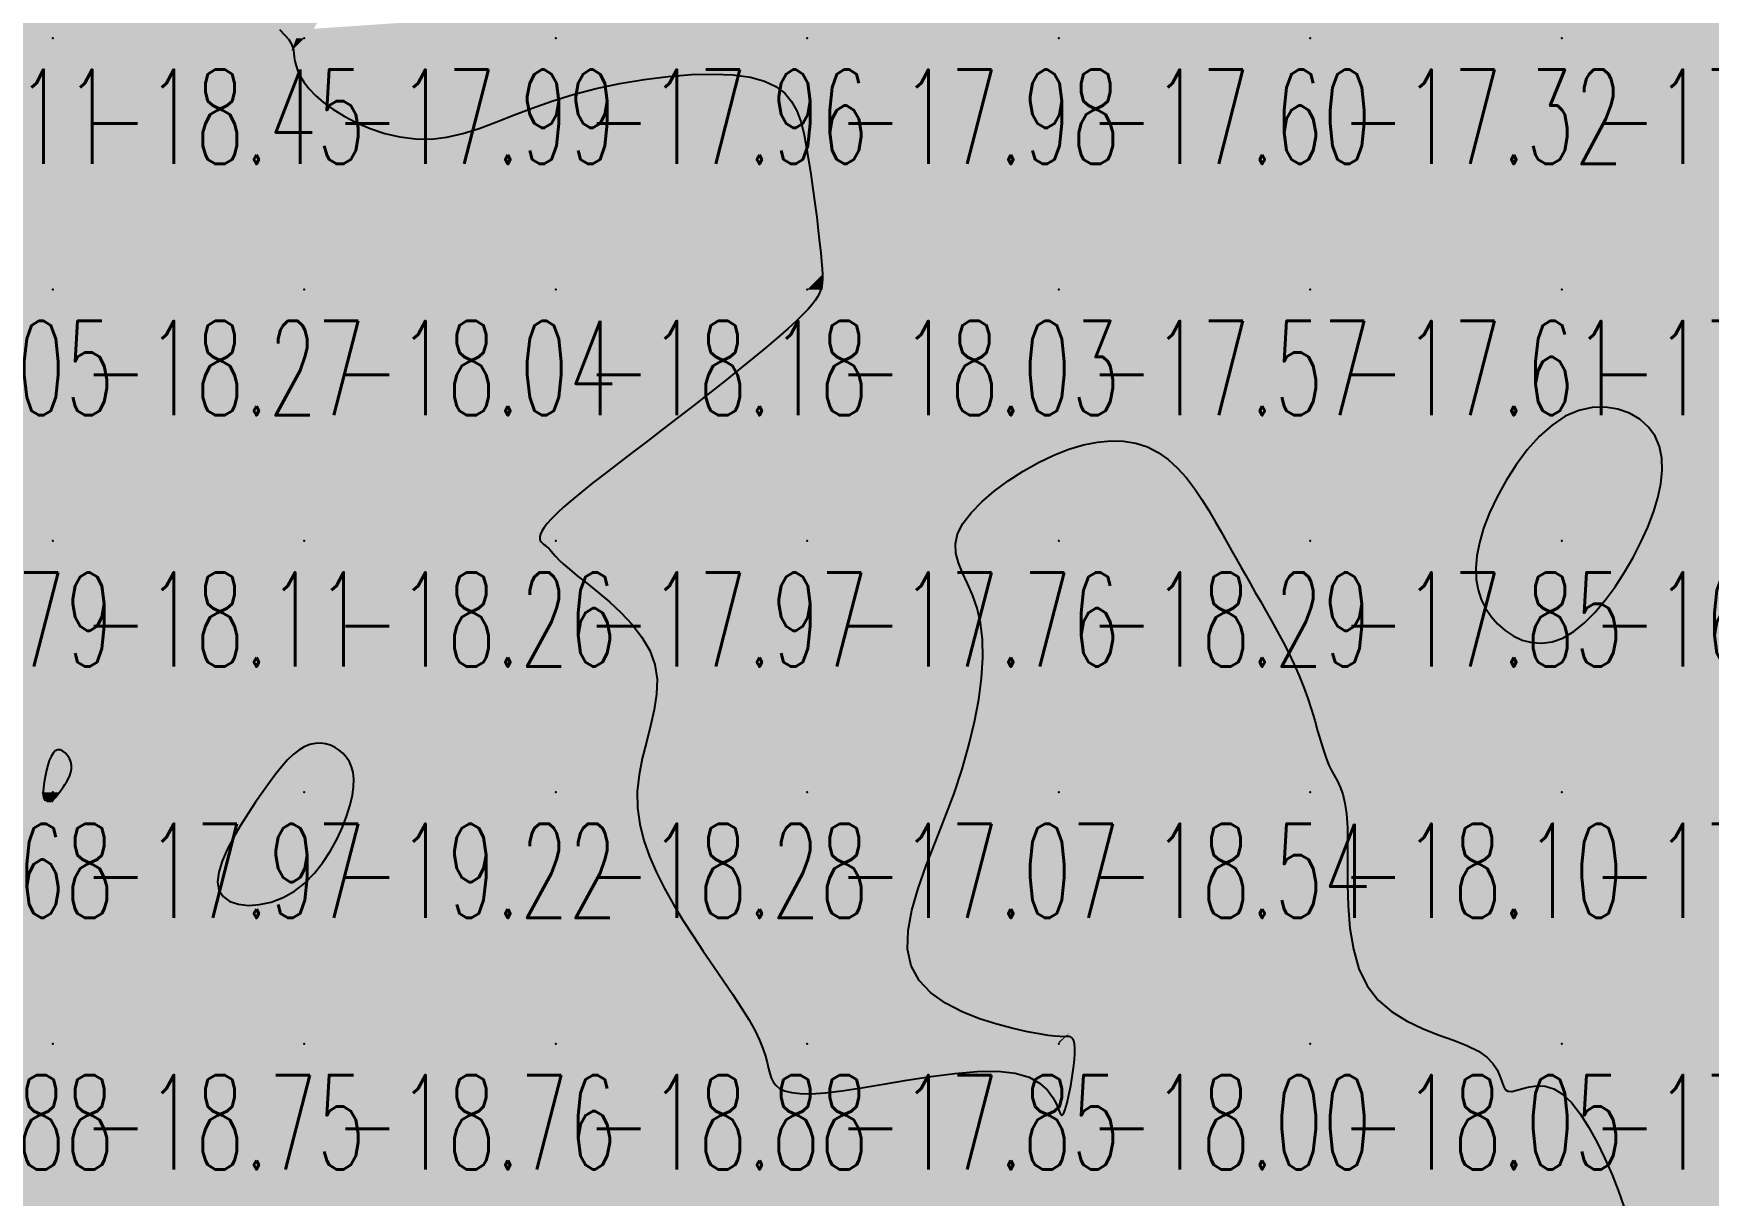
# Model space of a CAD drawing. Header units: millimetres. Extents: x 88261 to 90953, y 390274 to 392322.
# Drawn here: x 89509.5 to 89576.1, y 390751.2 to 390797.4 of the extents above; entities that cross this region are included whole.
import ezdxf
from ezdxf.enums import TextEntityAlignment as Align

# ---------------------------------------------------------------- set-up
doc = ezdxf.new("R2010")
doc.units = ezdxf.units.MM
doc.header["$LTSCALE"] = 25
for name, color, linetype in [('CN_03_00', 7, 'Continuous'), ('COTEAlt', 7, 'Continuous'), ('TN_COLORIAGE', 7, 'Continuous')]:
    doc.layers.add(name, color=color, linetype=linetype)
doc.styles.add('Simplex 1.0', font='Simplex.shx', dxfattribs={"width": 0.99, "height": 2.5})
doc.styles.get("Standard").update_dxf_attribs({"font": 'times.ttf'})

# ---------------------------------------------------------------- blocks, each defined once
blk = doc.blocks.new('COTE')
at = {"color": 0}
blk.add_point((0, 0), dxfattribs=at)
at = {"layer": 'COTEAlt'}
blk.add_attdef('ALT', text='', height=3.75, dxfattribs=at).set_placement((1.25, -1.25), align=Align.TOP_LEFT)

msp = doc.modelspace()

# ---------------------------------------------------------------- linework, layer by layer
at = {"layer": 'CN_03_00', "elevation": -18, "flags": 128}
msp.add_lwpolyline([(89519.268, 390797.58), (89519.482, 390797.363), (89519.632, 390797.183), (89519.73, 390797.029), (89519.789, 390796.893), (89519.821, 390796.764), (89519.839, 390796.632), (89519.855, 390796.487), (89519.882, 390796.322), (89519.927, 390796.136), (89519.998, 390795.931), (89520.103, 390795.709), (89520.249, 390795.472), (89520.444, 390795.221), (89520.694, 390794.959), (89521.009, 390794.687), (89521.392, 390794.409), (89521.837, 390794.135), (89522.335, 390793.877), (89522.877, 390793.645), (89523.453, 390793.453), (89524.055, 390793.311), (89524.673, 390793.232), (89525.297, 390793.226), (89525.922, 390793.302), (89526.554, 390793.449), (89527.2, 390793.652), (89527.869, 390793.897), (89528.57, 390794.17), (89529.311, 390794.454), (89530.1, 390794.737), (89530.947, 390795.003), (89531.853, 390795.239), (89532.801, 390795.44), (89533.765, 390795.602), (89534.722, 390795.721), (89535.648, 390795.792), (89536.517, 390795.813), (89537.307, 390795.779), (89537.992, 390795.686), (89538.555, 390795.532), (89539.006, 390795.318), (89539.359, 390795.047), (89539.63, 390794.723), (89539.835, 390794.347), (89539.99, 390793.925), (89540.11, 390793.457), (89540.21, 390792.948), (89540.304, 390792.403), (89540.394, 390791.832), (89540.478, 390791.252), (89540.556, 390790.676), (89540.627, 390790.117), (89540.69, 390789.592), (89540.743, 390789.113), (89540.787, 390788.695), (89540.82, 390788.349), (89540.843, 390788.067), (89540.855, 390787.84), (89540.858, 390787.658), (89540.85, 390787.511), (89540.832, 390787.389), (89540.806, 390787.28), (89540.769, 390787.176), (89540.723, 390787.067), (89540.659, 390786.946), (89540.571, 390786.809), (89540.45, 390786.65), (89540.29, 390786.464), (89540.081, 390786.245), (89539.816, 390785.988), (89539.489, 390785.687), (89539.092, 390785.34), (89538.634, 390784.952), (89538.124, 390784.53), (89537.572, 390784.08), (89536.986, 390783.611), (89536.378, 390783.129), (89535.756, 390782.642), (89535.129, 390782.156), (89534.508, 390781.679), (89533.9, 390781.214), (89533.311, 390780.764), (89532.748, 390780.334), (89532.219, 390779.927), (89531.731, 390779.546), (89531.289, 390779.194), (89530.902, 390778.875), (89530.575, 390778.592), (89530.304, 390778.342), (89530.085, 390778.123), (89529.914, 390777.934), (89529.786, 390777.77), (89529.696, 390777.63), (89529.64, 390777.512), (89529.614, 390777.412), (89529.612, 390777.329), (89529.632, 390777.259), (89529.668, 390777.199), (89529.717, 390777.147), (89529.774, 390777.099), (89529.836, 390777.053), (89529.899, 390777.007), (89529.958, 390776.956), (89530.013, 390776.898), (89530.07, 390776.828), (89530.143, 390776.741), (89530.24, 390776.631), (89530.374, 390776.493), (89530.555, 390776.321), (89530.795, 390776.111), (89531.104, 390775.857), (89531.486, 390775.554), (89531.923, 390775.206), (89532.386, 390774.815), (89532.851, 390774.383), (89533.291, 390773.915), (89533.679, 390773.414), (89533.989, 390772.882), (89534.194, 390772.323), (89534.278, 390771.74), (89534.259, 390771.137), (89534.163, 390770.516), (89534.018, 390769.881), (89533.852, 390769.237), (89533.691, 390768.585), (89533.562, 390767.929), (89533.493, 390767.274), (89533.506, 390766.62), (89533.597, 390765.971), (89533.758, 390765.325), (89533.98, 390764.682), (89534.254, 390764.043), (89534.573, 390763.408), (89534.927, 390762.777), (89535.309, 390762.149), (89535.708, 390761.528), (89536.115, 390760.915), (89536.52, 390760.319), (89536.914, 390759.744), (89537.286, 390759.196), (89537.625, 390758.68), (89537.922, 390758.203), (89538.168, 390757.77), (89538.354, 390757.385), (89538.49, 390757.045), (89538.587, 390756.747), (89538.657, 390756.485), (89538.71, 390756.256), (89538.759, 390756.056), (89538.816, 390755.879), (89538.891, 390755.722), (89538.997, 390755.582), (89539.146, 390755.462), (89539.349, 390755.364), (89539.62, 390755.294), (89539.97, 390755.254), (89540.412, 390755.25), (89540.957, 390755.284), (89541.62, 390755.361), (89542.402, 390755.48), (89543.278, 390755.627), (89544.212, 390755.785), (89545.169, 390755.933), (89546.113, 390756.054), (89547.01, 390756.13), (89547.824, 390756.141), (89548.52, 390756.07), (89549.071, 390755.907), (89549.49, 390755.671), (89549.797, 390755.393), (89550.013, 390755.102), (89550.158, 390754.826), (89550.252, 390754.594), (89550.317, 390754.436), (89550.373, 390754.381), (89550.436, 390754.449), (89550.507, 390754.624), (89550.582, 390754.884), (89550.657, 390755.203), (89550.727, 390755.558), (89550.79, 390755.924), (89550.841, 390756.279), (89550.875, 390756.597), (89550.891, 390756.86), (89550.89, 390757.069), (89550.874, 390757.23), (89550.846, 390757.348), (89550.808, 390757.431), (89550.763, 390757.485), (89550.713, 390757.514), (89550.661, 390757.526), (89550.607, 390757.526), (89550.538, 390757.521), (89550.44, 390757.517), (89550.298, 390757.519), (89550.099, 390757.534), (89549.826, 390757.567), (89549.466, 390757.626), (89549.004, 390757.715), (89548.434, 390757.842), (89547.785, 390758.012), (89547.096, 390758.233), (89546.405, 390758.511), (89545.75, 390758.854), (89545.169, 390759.267), (89544.701, 390759.758), (89544.383, 390760.333), (89544.243, 390760.997), (89544.262, 390761.74), (89544.411, 390762.55), (89544.662, 390763.416), (89544.984, 390764.325), (89545.348, 390765.266), (89545.726, 390766.227), (89546.087, 390767.195), (89546.407, 390768.16), (89546.679, 390769.111), (89546.9, 390770.039), (89547.067, 390770.933), (89547.178, 390771.784), (89547.228, 390772.583), (89547.217, 390773.319), (89547.141, 390773.983), (89547.001, 390774.569), (89546.819, 390775.088), (89546.618, 390775.551), (89546.426, 390775.973), (89546.265, 390776.367), (89546.162, 390776.747), (89546.141, 390777.125), (89546.228, 390777.516), (89546.441, 390777.929), (89546.766, 390778.358), (89547.187, 390778.791), (89547.684, 390779.217), (89548.238, 390779.627), (89548.83, 390780.01), (89549.442, 390780.353), (89550.055, 390780.648), (89550.652, 390780.885), (89551.229, 390781.061), (89551.786, 390781.174), (89552.32, 390781.224), (89552.83, 390781.209), (89553.315, 390781.127), (89553.773, 390780.978), (89554.204, 390780.76), (89554.605, 390780.475), (89554.977, 390780.131), (89555.324, 390779.744), (89555.644, 390779.325), (89555.941, 390778.888), (89556.216, 390778.445), (89556.47, 390778.01), (89556.704, 390777.595), (89556.92, 390777.21), (89557.122, 390776.852), (89557.314, 390776.512), (89557.501, 390776.183), (89557.685, 390775.859), (89557.871, 390775.532), (89558.064, 390775.194), (89558.267, 390774.839), (89558.483, 390774.461), (89558.708, 390774.061), (89558.939, 390773.644), (89559.169, 390773.212), (89559.395, 390772.77), (89559.612, 390772.321), (89559.814, 390771.867), (89559.998, 390771.414), (89560.16, 390770.965), (89560.303, 390770.524), (89560.43, 390770.097), (89560.545, 390769.689), (89560.654, 390769.305), (89560.759, 390768.951), (89560.864, 390768.631), (89560.975, 390768.351), (89561.092, 390768.111), (89561.213, 390767.894), (89561.333, 390767.677), (89561.446, 390767.44), (89561.548, 390767.159), (89561.632, 390766.813), (89561.694, 390766.379), (89561.729, 390765.836), (89561.735, 390765.17), (89561.729, 390764.405), (89561.729, 390763.572), (89561.756, 390762.705), (89561.827, 390761.836), (89561.964, 390760.996), (89562.186, 390760.219), (89562.511, 390759.536), (89562.952, 390758.971), (89563.485, 390758.514), (89564.082, 390758.145), (89564.71, 390757.844), (89565.34, 390757.593), (89565.941, 390757.373), (89566.483, 390757.164), (89566.935, 390756.946), (89567.276, 390756.707), (89567.517, 390756.453), (89567.682, 390756.197), (89567.792, 390755.952), (89567.868, 390755.732), (89567.931, 390755.548), (89568.004, 390755.414), (89568.108, 390755.343), (89568.261, 390755.341), (89568.459, 390755.389), (89568.699, 390755.459), (89568.972, 390755.526), (89569.274, 390755.563), (89569.597, 390755.543), (89569.936, 390755.442), (89570.285, 390755.231), (89570.637, 390754.894), (89570.986, 390754.445), (89571.328, 390753.909), (89571.657, 390753.31), (89571.966, 390752.671), (89572.251, 390752.017), (89572.505, 390751.371), (89572.723, 390750.757)], dxfattribs=at)
at = {"layer": 'CN_03_00', "flags": 128}
for points, elevation in [([(89567.698, 390773.941), (89567.996, 390773.678), (89568.325, 390773.459), (89568.683, 390773.293), (89569.063, 390773.192), (89569.463, 390773.166), (89569.876, 390773.224), (89570.298, 390773.377), (89570.725, 390773.631), (89571.151, 390773.975), (89571.571, 390774.397), (89571.98, 390774.883), (89572.372, 390775.419), (89572.742, 390775.991), (89573.086, 390776.586), (89573.396, 390777.19), (89573.669, 390777.791), (89573.897, 390778.381), (89574.075, 390778.956), (89574.194, 390779.51), (89574.249, 390780.038), (89574.234, 390780.533), (89574.14, 390780.991), (89573.963, 390781.406), (89573.698, 390781.771), (89573.355, 390782.079), (89572.947, 390782.32), (89572.487, 390782.485), (89571.988, 390782.564), (89571.464, 390782.549), (89570.926, 390782.429), (89570.389, 390782.196), (89569.864, 390781.846), (89569.359, 390781.394), (89568.881, 390780.862), (89568.437, 390780.271), (89568.035, 390779.642), (89567.68, 390778.997), (89567.381, 390778.356), (89567.144, 390777.741), (89566.975, 390777.169), (89566.871, 390776.641), (89566.83, 390776.154), (89566.848, 390775.706), (89566.921, 390775.293), (89567.046, 390774.913), (89567.219, 390774.563), (89567.438, 390774.239), (89567.698, 390773.941)], -17), ([(89510.27, 390766.941), (89510.306, 390766.973), (89510.344, 390767.014), (89510.384, 390767.063), (89510.427, 390767.12), (89510.475, 390767.187), (89510.53, 390767.263), (89510.592, 390767.349), (89510.661, 390767.445), (89510.735, 390767.55), (89510.807, 390767.663), (89510.875, 390767.783), (89510.931, 390767.909), (89510.974, 390768.039), (89510.996, 390768.174), (89510.994, 390768.311), (89510.965, 390768.449), (89510.911, 390768.581), (89510.838, 390768.702), (89510.75, 390768.803), (89510.653, 390768.88), (89510.551, 390768.924), (89510.449, 390768.929), (89510.351, 390768.888), (89510.262, 390768.797), (89510.183, 390768.664), (89510.113, 390768.499), (89510.052, 390768.313), (89510, 390768.114), (89509.957, 390767.914), (89509.923, 390767.723), (89509.897, 390767.55), (89509.88, 390767.405), (89509.87, 390767.286), (89509.868, 390767.189), (89509.873, 390767.113), (89509.883, 390767.053), (89509.9, 390767.007), (89509.921, 390766.972), (89509.946, 390766.944), (89509.976, 390766.921), (89510.008, 390766.903), (89510.044, 390766.891), (89510.08, 390766.883), (89510.119, 390766.882), (89510.157, 390766.887), (89510.196, 390766.898), (89510.233, 390766.916), (89510.27, 390766.941)], -18), ([(89522.167, 390767.122), (89522.213, 390767.461), (89522.22, 390767.76), (89522.192, 390768.023), (89522.132, 390768.253), (89522.044, 390768.454), (89521.931, 390768.628), (89521.796, 390768.781), (89521.643, 390768.913), (89521.473, 390769.023), (89521.29, 390769.108), (89521.096, 390769.165), (89520.892, 390769.19), (89520.682, 390769.181), (89520.467, 390769.135), (89520.25, 390769.047), (89520.032, 390768.916), (89519.812, 390768.743), (89519.588, 390768.527), (89519.357, 390768.269), (89519.116, 390767.972), (89518.864, 390767.634), (89518.598, 390767.258), (89518.317, 390766.844), (89518.02, 390766.394), (89517.721, 390765.922), (89517.439, 390765.439), (89517.189, 390764.96), (89516.989, 390764.498), (89516.856, 390764.066), (89516.807, 390763.679), (89516.859, 390763.349), (89517.024, 390763.089), (89517.287, 390762.9), (89517.63, 390762.783), (89518.033, 390762.74), (89518.476, 390762.77), (89518.941, 390762.873), (89519.409, 390763.051), (89519.859, 390763.304), (89520.276, 390763.63), (89520.655, 390764.016), (89520.995, 390764.447), (89521.296, 390764.908), (89521.556, 390765.382), (89521.774, 390765.856), (89521.949, 390766.314), (89522.08, 390766.74), (89522.167, 390767.122)], -19)]:
    msp.add_lwpolyline(points, close=True, dxfattribs=dict(at, elevation=elevation))
at = {"layer": 'TN_COLORIAGE', "color": 203}
for points in [[(89505.143, 390802.134, -18.446), (89501.919, 390797.239, -18.446), (89510.249, 390807.239, -18.446), (89510.249, 390797.239, -18.446)], [(89510.249, 390807.239, -18), (89516.08, 390807.239, -18), (89510.249, 390797.239, -18), (89514.386, 390801.377, -18)], [(89514.386, 390801.377, -18.446), (89519.933, 390797.239, -18.446), (89510.249, 390797.239, -18.446)], [(89501.066, 390788.057, -18.27), (89500.882, 390787.239, -18.27), (89510.249, 390797.239, -18.27), (89510.249, 390787.239, -18.27)], [(89501.066, 390788.057, -18.446), (89501.919, 390797.239, -18.446), (89510.249, 390797.239, -18.446)], [(89510.249, 390797.239, -18), (89519.933, 390797.239, -18), (89510.249, 390787.239, -18), (89519.738, 390796.728, -18)], [(89510.249, 390787.239, -18), (89519.738, 390796.728, -18), (89520.249, 390787.239, -18), (89520.249, 390794.771, -18)], [(89530.249, 390795.338, -18.184), (89539.364, 390796.354, -18.184), (89530.249, 390787.239, -18.184)], [(89530.249, 390787.239, -18), (89539.364, 390796.354, -18), (89540.249, 390787.239, -18), (89540.249, 390793.361, -18)], [(89530.249, 390787.239, -18), (89530.249, 390795.338, -18), (89520.249, 390787.239, -18), (89525.321, 390792.312, -18)], [(89525.321, 390792.312, -18.044), (89520.249, 390794.771, -18.044), (89520.249, 390787.239, -18.044)], [(89540.902, 390787.893, -18.028), (89540.249, 390793.361, -18.028), (89540.249, 390787.239, -18.028)], [(89540.866, 390787.239, -18.028), (89540.902, 390787.893, -18.028), (89540.249, 390787.239, -18.028)], [(89500.249, 390777.239, -18.27), (89510.249, 390777.239, -18.27), (89510.249, 390787.239, -18.27)], [(89500.249, 390785.37, -18.27), (89500.882, 390787.239, -18.27), (89500.249, 390777.239, -18.27), (89510.249, 390787.239, -18.27)], [(89510.249, 390787.239, -18.044), (89510.249, 390777.239, -18.044), (89520.249, 390787.239, -18.044)], [(89510.249, 390777.239, -18.044), (89520.249, 390777.239, -18.044), (89520.249, 390787.239, -18.044)], [(89520.249, 390787.239, -18.184), (89520.249, 390777.239, -18.184), (89530.249, 390787.239, -18.184)], [(89520.249, 390777.239, -18), (89529.349, 390777.239, -18), (89530.249, 390787.239, -18), (89530.249, 390778.488, -18)], [(89530.249, 390787.239, -18), (89530.249, 390778.488, -18), (89540.249, 390787.239, -18), (89535.07, 390782.06, -18)], [(89540.249, 390786.206, -18.028), (89535.07, 390782.06, -18.028), (89540.249, 390787.239, -18.028)], [(89540.866, 390787.239, -18.028), (89540.249, 390786.206, -18.028), (89540.249, 390787.239, -18.028)], [(89550.249, 390781.285, -18.291), (89544.814, 390777.239, -18.291), (89550.249, 390777.239, -18.291)], [(89550.249, 390781.285, -18.291), (89554.519, 390781.509, -18.291), (89550.249, 390777.239, -18.291)], [(89554.519, 390781.509, -18.291), (89556.897, 390777.239, -18.291), (89550.249, 390777.239, -18.291)], [(89500.249, 390767.239, -18), (89509.807, 390767.239, -18), (89510.249, 390777.239, -18), (89510.249, 390769.448, -18)], [(89500.249, 390777.239, -18.11), (89500.249, 390767.239, -18.11), (89510.249, 390777.239, -18.11)], [(89520.249, 390777.239, -18), (89511.304, 390768.295, -18), (89510.249, 390777.239, -18), (89510.249, 390769.448, -18)], [(89520.249, 390769.515, -18), (89518.513, 390767.239, -18), (89520.249, 390777.239, -18), (89510.499, 390767.239, -18)], [(89510.499, 390767.239, -18.265), (89511.304, 390768.295, -18.265), (89520.249, 390777.239, -18.265)], [(89520.249, 390769.515, -18), (89521.992, 390768.982, -18), (89520.249, 390777.239, -18), (89530.038, 390777.029, -18)], [(89530.038, 390777.029, -18.265), (89529.349, 390777.239, -18.265), (89520.249, 390777.239, -18.265)], [(89522.561, 390767.239, -18), (89521.992, 390768.982, -18), (89530.249, 390767.239, -18), (89530.038, 390777.029, -18)], [(89530.038, 390777.029, -18.28), (89530.249, 390776.383, -18.28), (89530.249, 390767.239, -18.28)], [(89547.864, 390774.855, -18.291), (89544.814, 390777.239, -18.291), (89550.249, 390777.239, -18.291)], [(89550.249, 390767.239, -18), (89546.572, 390767.239, -18), (89550.249, 390777.239, -18), (89547.864, 390774.855, -18)], [(89550.249, 390767.239, -18), (89558.114, 390775.104, -18), (89550.249, 390777.239, -18), (89556.897, 390777.239, -18)], [(89535.588, 390772.579, -18.28), (89530.249, 390776.383, -18.28), (89530.249, 390767.239, -18.28)], [(89550.249, 390767.239, -18), (89558.114, 390775.104, -18), (89560.249, 390767.239, -18), (89560.249, 390771.377, -18)], [(89532.564, 390767.239, -18.28), (89535.588, 390772.579, -18.28), (89530.249, 390767.239, -18.28)], [(89560.881, 390767.872, -18.103), (89560.249, 390771.377, -18.103), (89560.249, 390767.239, -18.103)], [(89560.881, 390767.872, -18.103), (89562.075, 390767.239, -18.103), (89560.249, 390767.239, -18.103)], [(89500.249, 390757.239, -18), (89509.906, 390766.896, -18), (89500.249, 390767.239, -18), (89509.807, 390767.239, -18)], [(89500.249, 390757.239, -18), (89509.906, 390766.896, -18), (89510.249, 390757.239, -18), (89510.249, 390766.84, -18)], [(89515.598, 390762.589, -18), (89518.513, 390767.239, -18), (89510.249, 390757.239, -18), (89510.499, 390767.239, -18)], [(89510.499, 390767.239, -18.751), (89510.249, 390766.84, -18.751), (89510.249, 390757.239, -18.751)], [(89520.249, 390762.499, -18.28), (89522.561, 390767.239, -18.28), (89520.249, 390757.239, -18.28), (89530.249, 390767.239, -18.28)], [(89520.249, 390757.239, -18.28), (89530.249, 390757.239, -18.28), (89530.249, 390767.239, -18.28)], [(89530.249, 390757.239, -18), (89535.114, 390762.105, -18), (89530.249, 390767.239, -18), (89532.564, 390767.239, -18)], [(89542.369, 390759.36, -18.54), (89550.249, 390757.321, -18.54), (89550.249, 390767.239, -18.54)], [(89546.572, 390767.239, -18.54), (89542.369, 390759.36, -18.54), (89550.249, 390767.239, -18.54)], [(89550.249, 390767.239, -18), (89550.249, 390757.321, -18), (89560.249, 390767.239, -18), (89550.658, 390757.649, -18)], [(89560.249, 390767.239, -18), (89550.658, 390757.649, -18), (89560.249, 390757.239, -18), (89551.086, 390757.239, -18)], [(89560.249, 390767.239, -18), (89562.075, 390767.239, -18), (89560.249, 390757.239, -18), (89561.194, 390758.184, -18)], [(89520.249, 390762.499, -18.751), (89515.598, 390762.589, -18.751), (89520.249, 390757.239, -18.751), (89510.249, 390757.239, -18.751)], [(89535.114, 390762.105, -18.88), (89538.831, 390757.239, -18.88), (89530.249, 390757.239, -18.88)], [(89561.194, 390758.184, -18.048), (89568.218, 390757.239, -18.048), (89560.249, 390757.239, -18.048)], [(89500.249, 390757.239, -18.751), (89500.249, 390747.239, -18.751), (89510.249, 390757.239, -18.751)], [(89500.249, 390747.239, -18.751), (89510.249, 390747.239, -18.751), (89510.249, 390757.239, -18.751)], [(89510.249, 390747.239, -18.76), (89520.249, 390747.239, -18.76), (89520.249, 390757.239, -18.76)], [(89510.249, 390757.239, -18.76), (89510.249, 390747.239, -18.76), (89520.249, 390757.239, -18.76)], [(89520.249, 390747.239, -18.88), (89530.249, 390747.239, -18.88), (89530.249, 390757.239, -18.88)], [(89520.249, 390757.239, -18.88), (89520.249, 390747.239, -18.88), (89530.249, 390757.239, -18.88)], [(89530.249, 390757.239, -18), (89538.831, 390757.239, -18), (89530.249, 390747.239, -18), (89538.567, 390755.557, -18)], [(89540.249, 390754.865, -18.467), (89550.155, 390757.146, -18.467), (89540.249, 390747.239, -18.467)], [(89540.249, 390747.239, -18), (89550.155, 390757.146, -18), (89550.249, 390747.239, -18), (89550.249, 390752.975, -18)], [(89550.249, 390747.239, -18.048), (89560.249, 390747.239, -18.048), (89560.249, 390757.239, -18.048)], [(89560.249, 390757.239, -18), (89551.086, 390757.239, -18), (89550.249, 390747.239, -18), (89550.249, 390752.975, -18)], [(89560.249, 390757.239, -18), (89568.218, 390757.239, -18), (89560.249, 390747.239, -18), (89567.546, 390754.537, -18)], [(89570.249, 390747.239, -18), (89570.249, 390756.673, -18), (89560.249, 390747.239, -18), (89567.546, 390754.537, -18)], [(89573.167, 390750.157, -18.205), (89570.249, 390756.673, -18.205), (89570.249, 390747.239, -18.205)], [(89530.249, 390747.239, -18), (89538.567, 390755.557, -18), (89540.249, 390747.239, -18), (89540.249, 390754.865, -18)]]:
    msp.add_solid(points, dxfattribs=at)
at = {"layer": 'TN_COLORIAGE', "color": 193}
for points in [[(89519.933, 390797.239, -17.368), (89514.386, 390801.377, -17.368), (89520.249, 390797.239, -17.368), (89520.249, 390807.239, -17.368)], [(89520.622, 390797.613, -17.368), (89526.524, 390807.239, -17.368), (89520.249, 390797.239, -17.368), (89520.249, 390807.239, -17.368)], [(89530.249, 390797.239, -17.857), (89540.249, 390797.239, -17.857), (89540.249, 390807.239, -17.857)], [(89530.249, 390798.27, -17.857), (89537.486, 390807.239, -17.857), (89530.249, 390797.239, -17.857), (89540.249, 390807.239, -17.857)], [(89540.249, 390797.239, -17.634), (89550.249, 390797.239, -17.634), (89550.249, 390807.239, -17.634)], [(89540.249, 390807.239, -17.634), (89540.249, 390797.239, -17.634), (89550.249, 390807.239, -17.634)], [(89550.249, 390797.239, -17.469), (89560.249, 390797.239, -17.469), (89560.249, 390807.239, -17.469)], [(89550.249, 390807.239, -17.469), (89550.249, 390797.239, -17.469), (89560.249, 390807.239, -17.469)], [(89560.249, 390797.239, -17.906), (89570.249, 390797.239, -17.906), (89570.249, 390807.239, -17.906)], [(89560.249, 390807.239, -17.906), (89560.249, 390797.239, -17.906), (89570.249, 390807.239, -17.906)], [(89570.249, 390797.239, -17.109), (89580.249, 390797.239, -17.109), (89580.249, 390807.239, -17.109)], [(89570.249, 390807.239, -17.109), (89570.249, 390797.239, -17.109), (89580.249, 390807.239, -17.109)], [(89520.622, 390797.613, -17.957), (89530.249, 390798.27, -17.957), (89520.249, 390797.239, -17.957), (89530.249, 390797.239, -17.957)], [(89520.249, 390794.771, -17.985), (89519.738, 390796.728, -17.985), (89520.249, 390797.239, -17.985)], [(89519.738, 390796.728, -17.985), (89519.933, 390797.239, -17.985), (89520.249, 390797.239, -17.985)], [(89520.249, 390794.771, -17.957), (89525.321, 390792.312, -17.957), (89520.249, 390797.239, -17.957), (89530.249, 390797.239, -17.957)], [(89525.321, 390792.312, -17.957), (89530.249, 390795.338, -17.957), (89530.249, 390797.239, -17.957)], [(89539.364, 390796.354, -17.957), (89530.249, 390795.338, -17.957), (89540.249, 390797.239, -17.957), (89530.249, 390797.239, -17.957)], [(89540.249, 390793.361, -17.982), (89539.364, 390796.354, -17.982), (89540.249, 390797.239, -17.982)], [(89540.249, 390793.361, -17.597), (89540.902, 390787.893, -17.597), (89540.249, 390797.239, -17.597), (89550.249, 390797.239, -17.597)], [(89540.902, 390787.893, -17.572), (89540.866, 390787.239, -17.572), (89550.249, 390797.239, -17.572), (89550.249, 390787.239, -17.572)], [(89550.249, 390787.239, -17.319), (89560.249, 390787.239, -17.319), (89560.249, 390797.239, -17.319)], [(89550.249, 390797.239, -17.319), (89550.249, 390787.239, -17.319), (89560.249, 390797.239, -17.319)], [(89560.249, 390787.239, -17.673), (89570.249, 390787.239, -17.673), (89570.249, 390797.239, -17.673)], [(89560.249, 390797.239, -17.673), (89560.249, 390787.239, -17.673), (89570.249, 390797.239, -17.673)], [(89570.249, 390787.239, -17.287), (89580.249, 390787.239, -17.287), (89580.249, 390797.239, -17.287)], [(89570.249, 390797.239, -17.287), (89570.249, 390787.239, -17.287), (89580.249, 390797.239, -17.287)], [(89544.814, 390777.239, -17.572), (89550.249, 390781.285, -17.572), (89540.249, 390777.239, -17.572), (89550.249, 390787.239, -17.572)], [(89540.249, 390786.206, -17.572), (89540.866, 390787.239, -17.572), (89540.249, 390777.239, -17.572), (89550.249, 390787.239, -17.572)], [(89554.519, 390781.509, -17.572), (89550.249, 390781.285, -17.572), (89560.249, 390787.239, -17.572), (89550.249, 390787.239, -17.572)], [(89556.897, 390777.239, -17.61), (89554.519, 390781.509, -17.61), (89560.249, 390777.239, -17.61), (89560.249, 390787.239, -17.61)], [(89560.249, 390777.239, -17), (89566.406, 390777.239, -17), (89570.249, 390787.239, -17), (89570.249, 390783.504, -17)], [(89560.249, 390787.239, -17.318), (89560.249, 390777.239, -17.318), (89570.249, 390787.239, -17.318)], [(89580.249, 390787.239, -17), (89574.932, 390781.923, -17), (89570.249, 390787.239, -17), (89570.249, 390783.504, -17)], [(89580.249, 390777.239, -17), (89573.799, 390777.239, -17), (89580.249, 390787.239, -17), (89574.932, 390781.923, -17)], [(89535.07, 390782.06, -17.756), (89540.249, 390786.206, -17.756), (89530.249, 390777.239, -17.756), (89540.249, 390777.239, -17.756)], [(89535.07, 390782.06, -17.974), (89530.249, 390778.488, -17.974), (89530.249, 390777.239, -17.974)], [(89530.249, 390778.488, -17.974), (89529.349, 390777.239, -17.974), (89530.249, 390777.239, -17.974)], [(89529.349, 390777.239, -17.974), (89530.038, 390777.029, -17.974), (89530.249, 390777.239, -17.974)], [(89530.249, 390776.383, -17.974), (89530.038, 390777.029, -17.974), (89530.249, 390777.239, -17.974)], [(89530.249, 390776.383, -17.756), (89535.588, 390772.579, -17.756), (89530.249, 390777.239, -17.756), (89540.249, 390777.239, -17.756)], [(89535.588, 390772.579, -17.072), (89532.564, 390767.239, -17.072), (89540.249, 390777.239, -17.072), (89540.249, 390767.239, -17.072)], [(89544.814, 390777.239, -17.072), (89547.864, 390774.855, -17.072), (89540.249, 390777.239, -17.072), (89540.249, 390767.239, -17.072)], [(89556.897, 390777.239, -17.853), (89558.114, 390775.104, -17.853), (89560.249, 390777.239, -17.853)], [(89560.249, 390771.377, -17.853), (89558.114, 390775.104, -17.853), (89560.249, 390777.239, -17.853)], [(89560.249, 390771.377, -17), (89560.881, 390767.872, -17), (89560.249, 390777.239, -17), (89566.993, 390773.984, -17)], [(89566.993, 390773.984, -17.853), (89566.406, 390777.239, -17.853), (89560.249, 390777.239, -17.853)], [(89580.249, 390777.239, -17), (89573.799, 390777.239, -17), (89570.249, 390767.239, -17), (89570.249, 390772.26, -17)], [(89570.249, 390767.239, -17.968), (89580.249, 390767.239, -17.968), (89580.249, 390777.239, -17.968)], [(89547.864, 390774.855, -17.072), (89546.572, 390767.239, -17.072), (89540.249, 390767.239, -17.072)], [(89562.075, 390767.239, -17), (89560.881, 390767.872, -17), (89570.249, 390767.239, -17), (89566.993, 390773.984, -17)], [(89566.993, 390773.984, -17.537), (89570.249, 390772.26, -17.537), (89570.249, 390767.239, -17.537)], [(89510.249, 390769.448, -17.969), (89509.807, 390767.239, -17.969), (89510.249, 390767.239, -17.969)], [(89510.249, 390769.448, -17.969), (89511.304, 390768.295, -17.969), (89510.249, 390767.239, -17.969)], [(89511.304, 390768.295, -17.969), (89510.499, 390767.239, -17.969), (89510.249, 390767.239, -17.969)], [(89509.807, 390767.239, -17.969), (89509.906, 390766.896, -17.969), (89510.249, 390767.239, -17.969)], [(89510.249, 390766.84, -17.969), (89509.906, 390766.896, -17.969), (89510.249, 390767.239, -17.969)], [(89510.249, 390766.84, -17.969), (89510.499, 390767.239, -17.969), (89510.249, 390767.239, -17.969)], [(89532.564, 390767.239, -17.072), (89535.114, 390762.105, -17.072), (89540.249, 390767.239, -17.072)], [(89538.831, 390757.239, -17.072), (89535.114, 390762.105, -17.072), (89540.249, 390757.239, -17.072), (89540.249, 390767.239, -17.072)], [(89542.369, 390759.36, -17.072), (89546.572, 390767.239, -17.072), (89540.249, 390757.239, -17.072), (89540.249, 390767.239, -17.072)], [(89561.194, 390758.184, -17.537), (89562.075, 390767.239, -17.537), (89570.249, 390767.239, -17.537)], [(89568.218, 390757.239, -17.537), (89561.194, 390758.184, -17.537), (89570.249, 390757.239, -17.537), (89570.249, 390767.239, -17.537)], [(89570.249, 390757.239, -17.541), (89580.249, 390757.239, -17.541), (89580.249, 390767.239, -17.541)], [(89570.249, 390767.239, -17.541), (89570.249, 390757.239, -17.541), (89580.249, 390767.239, -17.541)], [(89550.249, 390757.321, -17.855), (89542.369, 390759.36, -17.855), (89550.249, 390757.239, -17.855), (89540.249, 390757.239, -17.855)], [(89551.086, 390757.239, -17.996), (89550.658, 390757.649, -17.996), (89550.249, 390757.239, -17.996)], [(89550.658, 390757.649, -17.996), (89550.249, 390757.321, -17.996), (89550.249, 390757.239, -17.996)], [(89540.249, 390754.865, -17.855), (89538.567, 390755.557, -17.855), (89540.249, 390757.239, -17.855)], [(89538.567, 390755.557, -17.855), (89538.831, 390757.239, -17.855), (89540.249, 390757.239, -17.855)], [(89550.155, 390757.146, -17.855), (89540.249, 390754.865, -17.855), (89550.249, 390757.239, -17.855), (89540.249, 390757.239, -17.855)], [(89550.249, 390752.975, -17.996), (89550.155, 390757.146, -17.996), (89550.249, 390757.239, -17.996)], [(89550.249, 390752.975, -17.996), (89551.086, 390757.239, -17.996), (89550.249, 390757.239, -17.996)], [(89567.546, 390754.537, -17.988), (89570.249, 390756.673, -17.988), (89570.249, 390757.239, -17.988)], [(89567.546, 390754.537, -17.988), (89568.218, 390757.239, -17.988), (89570.249, 390757.239, -17.988)], [(89570.249, 390756.673, -17.502), (89573.167, 390750.157, -17.502), (89570.249, 390757.239, -17.502), (89580.249, 390757.239, -17.502)], [(89573.425, 390747.239, -17.502), (89573.167, 390750.157, -17.502), (89580.249, 390747.239, -17.502), (89580.249, 390757.239, -17.502)]]:
    msp.add_solid(points, dxfattribs=at)
at = {"layer": 'TN_COLORIAGE', "color": 183}
for points in [[(89570.249, 390783.504, -16.467), (89566.406, 390777.239, -16.467), (89570.249, 390777.239, -16.467)], [(89570.249, 390783.504, -16.467), (89574.932, 390781.923, -16.467), (89570.249, 390777.239, -16.467)], [(89574.932, 390781.923, -16.467), (89573.799, 390777.239, -16.467), (89570.249, 390777.239, -16.467)], [(89566.406, 390777.239, -16.467), (89566.993, 390773.984, -16.467), (89570.249, 390777.239, -16.467)], [(89570.249, 390772.26, -16.467), (89566.993, 390773.984, -16.467), (89570.249, 390777.239, -16.467)], [(89570.249, 390772.26, -16.467), (89573.799, 390777.239, -16.467), (89570.249, 390777.239, -16.467)]]:
    msp.add_solid(points, dxfattribs=at)
at = {"layer": 'TN_COLORIAGE', "color": 213}
for points in [[(89518.513, 390767.239, -19.217), (89520.249, 390769.515, -19.217), (89520.249, 390767.239, -19.217)], [(89521.992, 390768.982, -19.217), (89520.249, 390769.515, -19.217), (89520.249, 390767.239, -19.217)], [(89521.992, 390768.982, -19.217), (89522.561, 390767.239, -19.217), (89520.249, 390767.239, -19.217)], [(89515.598, 390762.589, -19.217), (89520.249, 390762.499, -19.217), (89520.249, 390767.239, -19.217)], [(89518.513, 390767.239, -19.217), (89515.598, 390762.589, -19.217), (89520.249, 390767.239, -19.217)], [(89522.561, 390767.239, -19.217), (89520.249, 390762.499, -19.217), (89520.249, 390767.239, -19.217)]]:
    msp.add_solid(points, dxfattribs=at)

# ---------------------------------------------------------------- block references
at = {"layer": 'COTEAlt'}
ref = msp.add_blockref('COTE', (89500.249, 390797.239), dxfattribs=at)
ref.add_attrib('ALT', '-19.11', dxfattribs={"height": 3.75, "style": 'Simplex 1.0', "width": 0.6}).set_placement((89501.499, 390795.989), align=Align.TOP_LEFT)
ref = msp.add_blockref('COTE', (89510.249, 390797.239), dxfattribs=at)
ref.add_attrib('ALT', '-18.45', dxfattribs={"height": 3.75, "style": 'Simplex 1.0', "width": 0.6}).set_placement((89511.499, 390795.989), align=Align.TOP_LEFT)
ref = msp.add_blockref('COTE', (89520.249, 390797.239), dxfattribs=at)
ref.add_attrib('ALT', '-17.99', dxfattribs={"height": 3.75, "style": 'Simplex 1.0', "width": 0.6}).set_placement((89521.499, 390795.989), align=Align.TOP_LEFT)
ref = msp.add_blockref('COTE', (89530.249, 390797.239), dxfattribs=at)
ref.add_attrib('ALT', '-17.96', dxfattribs={"height": 3.75, "style": 'Simplex 1.0', "width": 0.6}).set_placement((89531.499, 390795.989), align=Align.TOP_LEFT)
ref = msp.add_blockref('COTE', (89540.249, 390797.239), dxfattribs=at)
ref.add_attrib('ALT', '-17.98', dxfattribs={"height": 3.75, "style": 'Simplex 1.0', "width": 0.6}).set_placement((89541.499, 390795.989), align=Align.TOP_LEFT)
ref = msp.add_blockref('COTE', (89550.249, 390797.239), dxfattribs=at)
ref.add_attrib('ALT', '-17.60', dxfattribs={"height": 3.75, "style": 'Simplex 1.0', "width": 0.6}).set_placement((89551.499, 390795.989), align=Align.TOP_LEFT)
ref = msp.add_blockref('COTE', (89560.249, 390797.239), dxfattribs=at)
ref.add_attrib('ALT', '-17.32', dxfattribs={"height": 3.75, "style": 'Simplex 1.0', "width": 0.6}).set_placement((89561.499, 390795.989), align=Align.TOP_LEFT)
ref = msp.add_blockref('COTE', (89570.249, 390797.239), dxfattribs=at)
ref.add_attrib('ALT', '-17.67', dxfattribs={"height": 3.75, "style": 'Simplex 1.0', "width": 0.6}).set_placement((89571.499, 390795.989), align=Align.TOP_LEFT)
ref = msp.add_blockref('COTE', (89500.249, 390787.239), dxfattribs=at)
ref.add_attrib('ALT', '-19.05', dxfattribs={"height": 3.75, "style": 'Simplex 1.0', "width": 0.6}).set_placement((89501.499, 390785.989), align=Align.TOP_LEFT)
ref = msp.add_blockref('COTE', (89510.249, 390787.239), dxfattribs=at)
ref.add_attrib('ALT', '-18.27', dxfattribs={"height": 3.75, "style": 'Simplex 1.0', "width": 0.6}).set_placement((89511.499, 390785.989), align=Align.TOP_LEFT)
ref = msp.add_blockref('COTE', (89520.249, 390787.239), dxfattribs=at)
ref.add_attrib('ALT', '-18.04', dxfattribs={"height": 3.75, "style": 'Simplex 1.0', "width": 0.6}).set_placement((89521.499, 390785.989), align=Align.TOP_LEFT)
ref = msp.add_blockref('COTE', (89530.249, 390787.239), dxfattribs=at)
ref.add_attrib('ALT', '-18.18', dxfattribs={"height": 3.75, "style": 'Simplex 1.0', "width": 0.6}).set_placement((89531.499, 390785.989), align=Align.TOP_LEFT)
ref = msp.add_blockref('COTE', (89540.249, 390787.239), dxfattribs=at)
ref.add_attrib('ALT', '-18.03', dxfattribs={"height": 3.75, "style": 'Simplex 1.0', "width": 0.6}).set_placement((89541.499, 390785.989), align=Align.TOP_LEFT)
ref = msp.add_blockref('COTE', (89550.249, 390787.239), dxfattribs=at)
ref.add_attrib('ALT', '-17.57', dxfattribs={"height": 3.75, "style": 'Simplex 1.0', "width": 0.6}).set_placement((89551.499, 390785.989), align=Align.TOP_LEFT)
ref = msp.add_blockref('COTE', (89560.249, 390787.239), dxfattribs=at)
ref.add_attrib('ALT', '-17.61', dxfattribs={"height": 3.75, "style": 'Simplex 1.0', "width": 0.6}).set_placement((89561.499, 390785.989), align=Align.TOP_LEFT)
ref = msp.add_blockref('COTE', (89570.249, 390787.239), dxfattribs=at)
ref.add_attrib('ALT', '-17.32', dxfattribs={"height": 3.75, "style": 'Simplex 1.0', "width": 0.6}).set_placement((89571.499, 390785.989), align=Align.TOP_LEFT)
ref = msp.add_blockref('COTE', (89500.249, 390777.239), dxfattribs=at)
ref.add_attrib('ALT', '-18.79', dxfattribs={"height": 3.75, "style": 'Simplex 1.0', "width": 0.6}).set_placement((89501.499, 390775.989), align=Align.TOP_LEFT)
ref = msp.add_blockref('COTE', (89510.249, 390777.239), dxfattribs=at)
ref.add_attrib('ALT', '-18.11', dxfattribs={"height": 3.75, "style": 'Simplex 1.0', "width": 0.6}).set_placement((89511.499, 390775.989), align=Align.TOP_LEFT)
ref = msp.add_blockref('COTE', (89520.249, 390777.239), dxfattribs=at)
ref.add_attrib('ALT', '-18.26', dxfattribs={"height": 3.75, "style": 'Simplex 1.0', "width": 0.6}).set_placement((89521.499, 390775.989), align=Align.TOP_LEFT)
ref = msp.add_blockref('COTE', (89530.249, 390777.239), dxfattribs=at)
ref.add_attrib('ALT', '-17.97', dxfattribs={"height": 3.75, "style": 'Simplex 1.0', "width": 0.6}).set_placement((89531.499, 390775.989), align=Align.TOP_LEFT)
ref = msp.add_blockref('COTE', (89540.249, 390777.239), dxfattribs=at)
ref.add_attrib('ALT', '-17.76', dxfattribs={"height": 3.75, "style": 'Simplex 1.0', "width": 0.6}).set_placement((89541.499, 390775.989), align=Align.TOP_LEFT)
ref = msp.add_blockref('COTE', (89550.249, 390777.239), dxfattribs=at)
ref.add_attrib('ALT', '-18.29', dxfattribs={"height": 3.75, "style": 'Simplex 1.0', "width": 0.6}).set_placement((89551.499, 390775.989), align=Align.TOP_LEFT)
ref = msp.add_blockref('COTE', (89560.249, 390777.239), dxfattribs=at)
ref.add_attrib('ALT', '-17.85', dxfattribs={"height": 3.75, "style": 'Simplex 1.0', "width": 0.6}).set_placement((89561.499, 390775.989), align=Align.TOP_LEFT)
ref = msp.add_blockref('COTE', (89570.249, 390777.239), dxfattribs=at)
ref.add_attrib('ALT', '-16.47', dxfattribs={"height": 3.75, "style": 'Simplex 1.0', "width": 0.6}).set_placement((89571.499, 390775.989), align=Align.TOP_LEFT)
ref = msp.add_blockref('COTE', (89500.249, 390767.239), dxfattribs=at)
ref.add_attrib('ALT', '-18.68', dxfattribs={"height": 3.75, "style": 'Simplex 1.0', "width": 0.6}).set_placement((89501.499, 390765.989), align=Align.TOP_LEFT)
ref = msp.add_blockref('COTE', (89510.249, 390767.239), dxfattribs=at)
ref.add_attrib('ALT', '-17.97', dxfattribs={"height": 3.75, "style": 'Simplex 1.0', "width": 0.6}).set_placement((89511.499, 390765.989), align=Align.TOP_LEFT)
ref = msp.add_blockref('COTE', (89520.249, 390767.239), dxfattribs=at)
ref.add_attrib('ALT', '-19.22', dxfattribs={"height": 3.75, "style": 'Simplex 1.0', "width": 0.6}).set_placement((89521.499, 390765.989), align=Align.TOP_LEFT)
ref = msp.add_blockref('COTE', (89530.249, 390767.239), dxfattribs=at)
ref.add_attrib('ALT', '-18.28', dxfattribs={"height": 3.75, "style": 'Simplex 1.0', "width": 0.6}).set_placement((89531.499, 390765.989), align=Align.TOP_LEFT)
ref = msp.add_blockref('COTE', (89540.249, 390767.239), dxfattribs=at)
ref.add_attrib('ALT', '-17.07', dxfattribs={"height": 3.75, "style": 'Simplex 1.0', "width": 0.6}).set_placement((89541.499, 390765.989), align=Align.TOP_LEFT)
ref = msp.add_blockref('COTE', (89550.249, 390767.239), dxfattribs=at)
ref.add_attrib('ALT', '-18.54', dxfattribs={"height": 3.75, "style": 'Simplex 1.0', "width": 0.6}).set_placement((89551.499, 390765.989), align=Align.TOP_LEFT)
ref = msp.add_blockref('COTE', (89560.249, 390767.239), dxfattribs=at)
ref.add_attrib('ALT', '-18.10', dxfattribs={"height": 3.75, "style": 'Simplex 1.0', "width": 0.6}).set_placement((89561.499, 390765.989), align=Align.TOP_LEFT)
ref = msp.add_blockref('COTE', (89570.249, 390767.239), dxfattribs=at)
ref.add_attrib('ALT', '-17.54', dxfattribs={"height": 3.75, "style": 'Simplex 1.0', "width": 0.6}).set_placement((89571.499, 390765.989), align=Align.TOP_LEFT)
ref = msp.add_blockref('COTE', (89500.249, 390757.239), dxfattribs=at)
ref.add_attrib('ALT', '-18.88', dxfattribs={"height": 3.75, "style": 'Simplex 1.0', "width": 0.6}).set_placement((89501.499, 390755.989), align=Align.TOP_LEFT)
ref = msp.add_blockref('COTE', (89510.249, 390757.239), dxfattribs=at)
ref.add_attrib('ALT', '-18.75', dxfattribs={"height": 3.75, "style": 'Simplex 1.0', "width": 0.6}).set_placement((89511.499, 390755.989), align=Align.TOP_LEFT)
ref = msp.add_blockref('COTE', (89520.249, 390757.239), dxfattribs=at)
ref.add_attrib('ALT', '-18.76', dxfattribs={"height": 3.75, "style": 'Simplex 1.0', "width": 0.6}).set_placement((89521.499, 390755.989), align=Align.TOP_LEFT)
ref = msp.add_blockref('COTE', (89530.249, 390757.239), dxfattribs=at)
ref.add_attrib('ALT', '-18.88', dxfattribs={"height": 3.75, "style": 'Simplex 1.0', "width": 0.6}).set_placement((89531.499, 390755.989), align=Align.TOP_LEFT)
ref = msp.add_blockref('COTE', (89540.249, 390757.239), dxfattribs=at)
ref.add_attrib('ALT', '-17.85', dxfattribs={"height": 3.75, "style": 'Simplex 1.0', "width": 0.6}).set_placement((89541.499, 390755.989), align=Align.TOP_LEFT)
ref = msp.add_blockref('COTE', (89550.249, 390757.239), dxfattribs=at)
ref.add_attrib('ALT', '-18.00', dxfattribs={"height": 3.75, "style": 'Simplex 1.0', "width": 0.6}).set_placement((89551.499, 390755.989), align=Align.TOP_LEFT)
ref = msp.add_blockref('COTE', (89560.249, 390757.239), dxfattribs=at)
ref.add_attrib('ALT', '-18.05', dxfattribs={"height": 3.75, "style": 'Simplex 1.0', "width": 0.6}).set_placement((89561.499, 390755.989), align=Align.TOP_LEFT)
ref = msp.add_blockref('COTE', (89570.249, 390757.239), dxfattribs=at)
ref.add_attrib('ALT', '-17.99', dxfattribs={"height": 3.75, "style": 'Simplex 1.0', "width": 0.6}).set_placement((89571.499, 390755.989), align=Align.TOP_LEFT)

doc.saveas('drawing.dxf')
